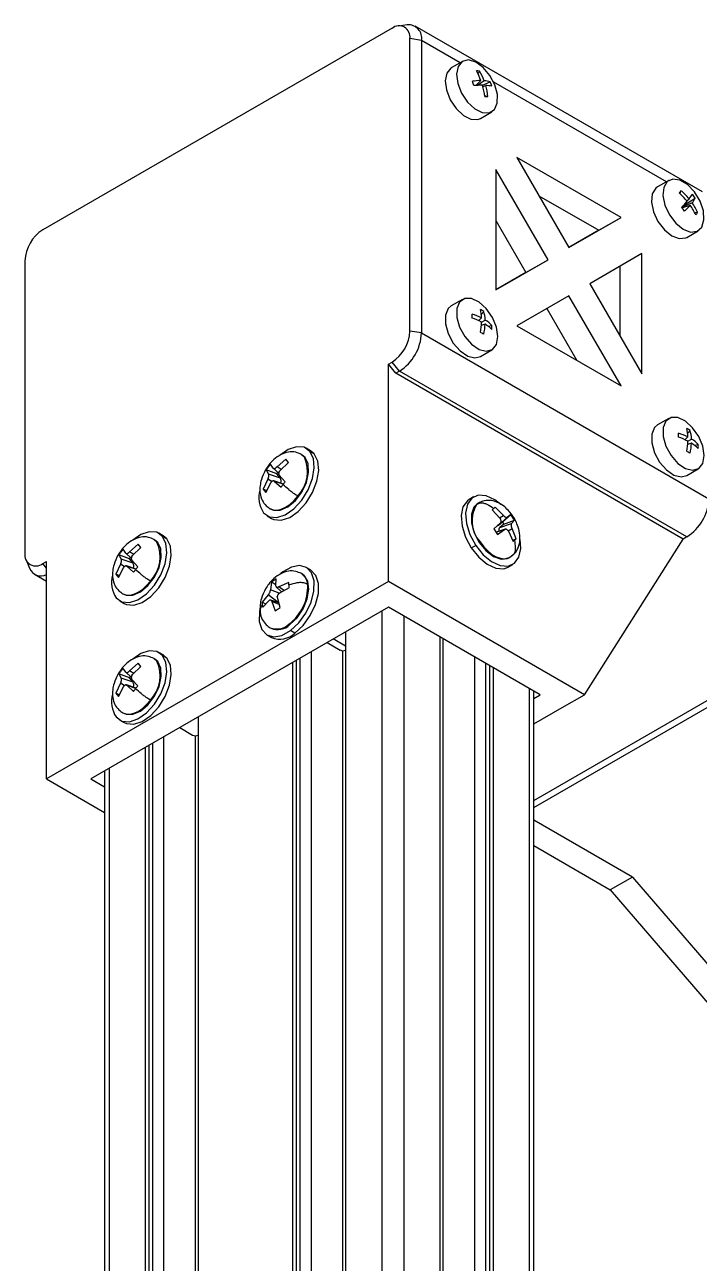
# Model space of a CAD drawing. Header units: millimetres. Extents: x 1258 to 2922, y -135 to 1239.
# Drawn here: x 1667.9 to 1700.3, y 143.8 to 203.2 of the extents above; entities that cross this region are included whole.
import ezdxf

# ---------------------------------------------------------------- set-up
doc = ezdxf.new("R2010")
doc.units = ezdxf.units.MM
doc.header["$LTSCALE"] = 6

msp = doc.modelspace()

# ---------------------------------------------------------------- linework, layer by layer
at = {"color": 7, "linetype": 'Continuous', "lineweight": 25}
for p, q in [((1685.571, 203.059), (1668.812, 193.384)), ((1686.303, 203.228), (1685.876, 203.17)), ((1700.463, 195.205), (1686.674, 203.165)), ((1686.427, 188.52), (1686.427, 202.564)), ((1686.985, 202.478), (1686.427, 202.564)), ((1686.985, 202.478), (1686.985, 188.433)), ((1688.952, 201.474), (1688.406, 201.159)), ((1689.694, 200.87), (1689.759, 201.008)), ((1689.584, 200.317), (1689.834, 200.55)), ((1689.993, 200.544), (1689.676, 200.321)), ((1689.908, 200.323), (1690.285, 200.484)), ((1689.923, 200.27), (1690.067, 200.318)), ((1690.011, 199.834), (1690.161, 199.783)), ((1689.806, 198.734), (1690.352, 199.049)), ((1691.556, 196.858), (1694.056, 192.528)), ((1696.556, 193.972), (1691.556, 196.858)), ((1690.556, 196.281), (1690.556, 190.507)), ((1693.056, 191.951), (1690.556, 196.281)), ((1698.851, 195.759), (1698.306, 195.444)), ((1699.395, 195.111), (1699.43, 195.262)), ((1692.617, 195.022), (1695.495, 193.36)), ((1699.971, 194.68), (1699.474, 194.465)), ((1699.48, 194.438), (1699.877, 194.564)), ((1699.572, 194.575), (1700.11, 194.91)), ((1699.712, 194.779), (1699.823, 194.875)), ((1694.056, 192.528), (1696.556, 193.972)), ((1695.495, 193.36), (1696.556, 193.972)), ((1700.082, 194.231), (1700.23, 194.21)), ((1690.556, 193.832), (1691.995, 191.339)), ((1695.495, 193.36), (1694.056, 192.529)), ((1699.706, 193.019), (1700.251, 193.334)), ((1697.556, 192.24), (1695.056, 190.796)), ((1697.556, 186.466), (1697.556, 192.24)), ((1667.956, 191.901), (1667.956, 177.856)), ((1690.556, 190.507), (1693.056, 191.951)), ((1691.995, 191.339), (1693.056, 191.951)), ((1696.495, 191.628), (1696.495, 188.303)), ((1691.995, 191.339), (1690.556, 190.507)), ((1695.056, 190.796), (1697.556, 186.466)), ((1688.952, 190.043), (1688.406, 189.728)), ((1694.056, 190.219), (1691.556, 188.775)), ((1696.556, 185.889), (1694.056, 190.219)), ((1689.863, 189.155), (1689.723, 189.022)), ((1689.851, 189.32), (1689.967, 189.469)), ((1692.995, 189.606), (1694.435, 187.113)), ((1686.985, 188.433), (1686.427, 188.52)), ((1690.038, 188.851), (1689.853, 188.796)), ((1689.863, 188.952), (1690.038, 189.053)), ((1690.175, 188.758), (1690.363, 188.784)), ((1691.556, 188.775), (1696.556, 185.889)), ((1686.985, 188.433), (1700.774, 180.473)), ((1689.806, 187.303), (1690.352, 187.618)), ((1685.394, 186.934), (1685.571, 187.036)), ((1685.394, 176.492), (1685.394, 186.934)), ((1685.748, 186.494), (1685.394, 186.934)), ((1685.924, 186.596), (1685.571, 187.036)), ((1685.924, 186.596), (1685.748, 186.494)), ((1699.536, 178.534), (1685.748, 186.494)), ((1699.713, 178.636), (1685.924, 186.596)), ((1698.851, 184.328), (1698.306, 184.013)), ((1699.75, 183.605), (1699.867, 183.754)), ((1699.762, 183.44), (1699.622, 183.307)), ((1699.762, 183.237), (1699.938, 183.338)), ((1681.265, 182.568), (1681.223, 182.592)), ((1681.404, 182.45), (1681.265, 182.568)), ((1681.665, 182.77), (1681.452, 182.893)), ((1681.838, 182.623), (1681.626, 182.745)), ((1681.838, 182.623), (1681.665, 182.77)), ((1699.938, 183.136), (1699.753, 183.081)), ((1700.075, 183.043), (1700.262, 183.069)), ((1679.64, 182.068), (1679.498, 181.856)), ((1679.865, 181.944), (1679.733, 182.125)), ((1680.05, 182.006), (1680.01, 181.968)), ((1680.467, 182.369), (1680.05, 182.006)), ((1680.194, 181.833), (1680.594, 182.217)), ((1680.594, 182.217), (1680.467, 182.369)), ((1681.404, 182.45), (1681.362, 182.474)), ((1679.605, 181.415), (1679.383, 180.929)), ((1679.538, 181.865), (1679.644, 181.65)), ((1680.044, 181.664), (1679.538, 181.865)), ((1679.631, 181.464), (1679.605, 181.415)), ((1679.644, 181.65), (1679.657, 181.619)), ((1680.213, 181.462), (1679.644, 181.65)), ((1679.865, 181.944), (1680.132, 181.702)), ((1679.889, 181.928), (1679.865, 181.944)), ((1680.044, 181.664), (1680.096, 181.734)), ((1680.213, 181.462), (1680.044, 181.664)), ((1680.155, 181.598), (1680.136, 181.632)), ((1680.439, 181.28), (1680.155, 181.598)), ((1680.161, 181.787), (1680.194, 181.833)), ((1699.706, 181.588), (1700.251, 181.903)), ((1679.383, 180.929), (1679.51, 180.777)), ((1679.553, 180.861), (1679.383, 180.929)), ((1679.51, 180.777), (1679.749, 181.243)), ((1679.749, 181.243), (1679.782, 181.284)), ((1680.358, 181.179), (1679.894, 181.327)), ((1679.904, 181.324), (1679.933, 181.304)), ((1679.933, 181.304), (1680.244, 181.021)), ((1689.484, 180.561), (1689.272, 180.439)), ((1689.713, 180.261), (1689.672, 180.237)), ((1679.578, 179.645), (1679.79, 179.522)), ((1679.723, 179.994), (1679.765, 179.97)), ((1690.373, 179.941), (1690.748, 179.535)), ((1690.378, 179.936), (1690.52, 180.064)), ((1690.915, 179.675), (1690.52, 180.064)), ((1690.675, 179.2), (1691.102, 179.589)), ((1690.87, 179.365), (1691.266, 179.722)), ((1690.952, 179.634), (1690.915, 179.675)), ((1691.102, 179.589), (1691.076, 179.578)), ((1691.266, 179.722), (1691.102, 179.589)), ((1691.447, 179.448), (1691.266, 179.722)), ((1690.767, 179.308), (1690.449, 179.035)), ((1690.449, 179.035), (1690.63, 178.761)), ((1690.456, 179.025), (1690.777, 179.316)), ((1691.003, 179.012), (1690.559, 178.87)), ((1690.63, 178.761), (1690.972, 178.997)), ((1690.675, 179.2), (1690.87, 179.365)), ((1690.744, 179.095), (1691.307, 179.278)), ((1690.94, 179.259), (1690.744, 179.095)), ((1690.748, 179.535), (1690.777, 179.487)), ((1690.79, 179.338), (1690.767, 179.308)), ((1690.87, 179.365), (1690.94, 179.259)), ((1690.94, 179.259), (1691.447, 179.448)), ((1690.972, 178.997), (1691.005, 179.012)), ((1691.29, 179.252), (1691.307, 179.278)), ((1691.326, 179.051), (1691.303, 179.102)), ((1691.307, 179.278), (1691.447, 179.448)), ((1691.523, 178.542), (1691.326, 179.051)), ((1674.194, 178.486), (1674.152, 178.51)), ((1674.333, 178.368), (1674.194, 178.486)), ((1674.593, 178.688), (1674.381, 178.811)), ((1674.767, 178.541), (1674.555, 178.663)), ((1674.767, 178.541), (1674.593, 178.688)), ((1689.752, 178.375), (1689.793, 178.399)), ((1691.128, 178.955), (1691.159, 178.911)), ((1691.159, 178.911), (1691.376, 178.419)), ((1691.35, 178.478), (1691.523, 178.542)), ((1694.799, 171.062), (1699.536, 178.534)), ((1699.713, 178.636), (1699.536, 178.534)), ((1672.569, 177.985), (1672.427, 177.774)), ((1672.794, 177.862), (1672.662, 178.043)), ((1672.793, 177.862), (1673.06, 177.619)), ((1672.818, 177.846), (1672.794, 177.862)), ((1672.979, 177.924), (1672.939, 177.886)), ((1673.396, 178.287), (1672.979, 177.924)), ((1673.123, 177.751), (1673.523, 178.135)), ((1673.523, 178.135), (1673.396, 178.287)), ((1674.333, 178.368), (1674.291, 178.392)), ((1689.372, 178.112), (1689.584, 178.234)), ((1668.012, 177.536), (1668.175, 177.138)), ((1668.812, 177.362), (1668.989, 177.464)), ((1668.989, 167.021), (1668.989, 177.464)), ((1672.534, 177.333), (1672.312, 176.847)), ((1672.467, 177.783), (1672.573, 177.568)), ((1672.973, 177.582), (1672.467, 177.783)), ((1672.56, 177.382), (1672.534, 177.333)), ((1672.573, 177.568), (1672.586, 177.537)), ((1673.142, 177.38), (1672.573, 177.568)), ((1673.287, 177.097), (1672.823, 177.245)), ((1672.832, 177.242), (1672.862, 177.222)), ((1672.862, 177.222), (1673.172, 176.939)), ((1672.973, 177.582), (1673.025, 177.652)), ((1673.142, 177.38), (1672.973, 177.582)), ((1673.084, 177.516), (1673.065, 177.55)), ((1673.368, 177.198), (1673.084, 177.516)), ((1673.09, 177.705), (1673.123, 177.751)), ((1691.147, 177.191), (1691.359, 177.314)), ((1691.171, 177.638), (1691.213, 177.662)), ((1691.213, 177.662), (1691.347, 177.768)), ((1668.416, 176.848), (1668.989, 176.517)), ((1672.312, 176.847), (1672.439, 176.695)), ((1672.482, 176.779), (1672.312, 176.847)), ((1672.439, 176.695), (1672.678, 177.161)), ((1672.678, 177.161), (1672.711, 177.202)), ((1680.013, 176.629), (1679.783, 176.459)), ((1679.993, 176.287), (1680.013, 176.629)), ((1680.329, 176.962), (1680.238, 176.89)), ((1681.265, 176.852), (1681.223, 176.876)), ((1681.665, 177.054), (1681.452, 177.177)), ((1685.394, 176.492), (1668.989, 167.021)), ((1679.732, 176.093), (1679.728, 176.049)), ((1679.783, 176.459), (1679.732, 176.093)), ((1679.996, 176.346), (1679.783, 176.459)), ((1680.002, 176.252), (1679.993, 176.287)), ((1680.012, 176.236), (1680.265, 176.007)), ((1680.144, 176.243), (1680.101, 176.223)), ((1680.612, 176.455), (1680.144, 176.243)), ((1680.18, 175.962), (1680.645, 176.207)), ((1694.799, 171.062), (1685.394, 176.492)), ((1672.506, 175.563), (1672.719, 175.44)), ((1672.652, 175.912), (1672.694, 175.888)), ((1679.618, 175.854), (1679.332, 175.506)), ((1679.507, 175.413), (1679.332, 175.506)), ((1679.364, 175.259), (1679.655, 175.574)), ((1679.653, 175.891), (1679.618, 175.854)), ((1679.655, 175.574), (1679.692, 175.597)), ((1680.133, 175.48), (1679.746, 175.604)), ((1679.791, 175.568), (1679.806, 175.53)), ((1679.806, 175.53), (1679.964, 175.085)), ((1680.067, 175.723), (1680.065, 175.771)), ((1680.194, 175.255), (1680.067, 175.723)), ((1680.14, 175.929), (1680.18, 175.962)), ((1685.394, 175.267), (1671.11, 167.021)), ((1679.964, 175.085), (1680.194, 175.255)), ((1692.677, 171.062), (1685.394, 175.267)), ((1692.367, 165.648), (1708.557, 174.995)), ((1679.723, 174.278), (1679.765, 174.254)), ((1680.663, 174.426), (1680.622, 174.45)), ((1679.578, 173.929), (1679.79, 173.807)), ((1680.913, 174.022), (1680.701, 174.144)), ((1683.343, 174.083), (1683.343, 113.781)), ((1687.869, 173.838), (1687.869, 113.863)), ((1688.014, 173.755), (1688.014, 113.779)), ((1674.593, 172.972), (1674.381, 173.095)), ((1681.682, 173.124), (1681.682, 112.822)), ((1682.452, 173.569), (1683.075, 173.209)), ((1683.198, 173.175), (1683.198, 113.698)), ((1673.396, 172.571), (1672.979, 172.208)), ((1673.523, 172.419), (1673.396, 172.571)), ((1674.194, 172.77), (1674.152, 172.794)), ((1674.333, 172.652), (1674.194, 172.77)), ((1674.333, 172.652), (1674.291, 172.676)), ((1674.767, 172.825), (1674.555, 172.947)), ((1674.767, 172.825), (1674.593, 172.972)), ((1680.798, 172.614), (1680.798, 112.453)), ((1680.975, 172.716), (1680.975, 112.552)), ((1681.151, 172.818), (1681.151, 112.624)), ((1689.531, 172.879), (1689.531, 112.904)), ((1690.061, 172.573), (1690.061, 112.619)), ((1690.238, 172.471), (1690.238, 112.571)), ((1672.569, 172.27), (1672.427, 172.058)), ((1672.467, 172.068), (1672.573, 171.852)), ((1672.973, 171.866), (1672.467, 172.068)), ((1672.794, 172.146), (1672.662, 172.327)), ((1672.793, 172.146), (1673.06, 171.904)), ((1672.818, 172.13), (1672.794, 172.146)), ((1672.979, 172.208), (1672.939, 172.17)), ((1672.973, 171.866), (1673.025, 171.936)), ((1673.142, 171.664), (1672.973, 171.866)), ((1673.09, 171.99), (1673.123, 172.035)), ((1673.123, 172.035), (1673.523, 172.419)), ((1690.414, 172.369), (1690.414, 112.493)), ((1672.534, 171.617), (1672.312, 171.131)), ((1672.439, 170.979), (1672.678, 171.445)), ((1672.56, 171.667), (1672.534, 171.617)), ((1672.573, 171.852), (1672.586, 171.822)), ((1673.142, 171.664), (1672.573, 171.852)), ((1672.678, 171.445), (1672.711, 171.486)), ((1673.287, 171.381), (1672.823, 171.529)), ((1672.832, 171.526), (1672.862, 171.506)), ((1672.862, 171.506), (1673.172, 171.223)), ((1673.084, 171.8), (1673.065, 171.835)), ((1673.368, 171.482), (1673.084, 171.8)), ((1672.312, 171.131), (1672.439, 170.979)), ((1672.482, 171.063), (1672.312, 171.131)), ((1692.367, 111.267), (1692.367, 171.242)), ((1692.367, 170.883), (1692.677, 171.062)), ((1693.738, 170.45), (1694.799, 171.062)), ((1672.652, 170.196), (1672.694, 170.172)), ((1692.367, 169.659), (1693.738, 170.45)), ((1672.506, 169.847), (1672.719, 169.725)), ((1675.381, 169.487), (1676.003, 169.127)), ((1676.272, 170.001), (1676.272, 109.699)), ((1674.611, 169.042), (1674.611, 108.74)), ((1676.127, 169.093), (1676.127, 109.616)), ((1673.727, 168.532), (1673.727, 108.371)), ((1673.904, 168.634), (1673.904, 108.47)), ((1674.08, 168.736), (1674.08, 108.542)), ((1671.775, 167.405), (1671.775, 107.103)), ((1668.989, 167.021), (1671.775, 165.413)), ((1671.11, 167.021), (1671.775, 166.638)), ((1697.101, 162.306), (1692.367, 165.039)), ((1692.367, 163.815), (1696.04, 161.694)), ((1697.101, 162.306), (1696.04, 161.694)), ((1697.101, 162.306), (1707.191, 150.571)), ((1696.04, 161.694), (1707.191, 148.725))]:
    msp.add_line(p, q, dxfattribs=at)
at = {"color": 8, "linetype": 'Continuous', "lineweight": 25}
for p, q in [((1688.838, 201.408), (1686.985, 202.478)), ((1698.737, 195.693), (1690.449, 200.478)), ((1679.642, 182.067), (1679.631, 181.998)), ((1680.245, 181.882), (1680.05, 182.006)), ((1679.796, 181.295), (1679.605, 181.415)), ((1680.348, 181.166), (1679.933, 181.304)), ((1689.713, 180.261), (1689.641, 180.21)), ((1690.725, 179.56), (1690.915, 179.675)), ((1690.456, 179.025), (1690.767, 179.308)), ((1690.563, 178.864), (1690.972, 178.997)), ((1691.14, 178.938), (1691.326, 179.051)), ((1672.571, 177.985), (1672.56, 177.916)), ((1673.174, 177.8), (1672.979, 177.924)), ((1668.989, 177.142), (1668.812, 177.362)), ((1672.725, 177.213), (1672.534, 177.333)), ((1673.277, 177.084), (1672.862, 177.222)), ((1680.147, 175.935), (1679.732, 176.093)), ((1680.379, 176.067), (1680.144, 176.243)), ((1680.11, 175.488), (1679.618, 175.854)), ((1680.156, 175.396), (1679.806, 175.53)), ((1685.076, 175.083), (1685.076, 114.782)), ((1686.136, 174.838), (1686.136, 114.863)), ((1692.367, 165.987), (1708.057, 175.044)), ((1683.343, 173.399), (1682.751, 173.741)), ((1672.571, 172.269), (1672.56, 172.2)), ((1673.174, 172.084), (1672.979, 172.208)), ((1672.725, 171.497), (1672.534, 171.617)), ((1673.277, 171.368), (1672.862, 171.506)), ((1692.147, 171.369), (1692.147, 111.393)), ((1671.994, 167.531), (1671.994, 107.23))]:
    msp.add_line(p, q, dxfattribs=at)
at = {"color": 7, "linetype": 'Continuous', "lineweight": 25, "flags": 128}
for points in [[(1688.406, 201.159), (1688.392, 201.15), (1688.192, 200.914), (1688.117, 200.546), (1688.175, 200.098), (1688.358, 199.63), (1688.643, 199.204), (1688.991, 198.878), (1689.354, 198.697), (1689.683, 198.685), (1689.806, 198.734)], [(1689.233, 201.539), (1688.937, 201.465), (1688.738, 201.229), (1688.662, 200.861), (1688.72, 200.413), (1688.904, 199.944), (1689.189, 199.519), (1689.536, 199.193), (1689.899, 199.012), (1690.228, 199), (1690.48, 199.158), (1690.62, 199.465), (1690.629, 199.88), (1690.506, 200.346), (1690.268, 200.801), (1689.946, 201.183), (1689.585, 201.441), (1689.233, 201.539)], [(1700.084, 195.203), (1699.746, 195.555), (1699.382, 195.771), (1699.041, 195.821), (1698.769, 195.699), (1698.603, 195.422), (1698.564, 195.026), (1698.659, 194.566), (1698.875, 194.103), (1699.181, 193.7), (1699.538, 193.411), (1699.896, 193.276), (1700.208, 193.312), (1700.431, 193.515), (1700.536, 193.858), (1700.507, 194.293), (1700.349, 194.763), (1700.084, 195.203)], [(1698.306, 195.444), (1698.224, 195.384), (1698.057, 195.107), (1698.019, 194.711), (1698.114, 194.251), (1698.329, 193.788), (1698.636, 193.385), (1698.993, 193.097), (1699.351, 192.961), (1699.663, 192.998), (1699.706, 193.019)], [(1688.406, 189.728), (1688.265, 189.603), (1688.133, 189.287), (1688.133, 188.867), (1688.265, 188.399), (1688.51, 187.947), (1688.835, 187.572), (1689.198, 187.324), (1689.548, 187.237), (1689.806, 187.303)], [(1690.642, 188.259), (1690.575, 188.71), (1690.383, 189.178), (1690.093, 189.599), (1689.743, 189.916), (1689.381, 190.086), (1689.055, 190.087), (1688.81, 189.918), (1688.679, 189.602), (1688.679, 189.182), (1688.81, 188.714), (1689.055, 188.262), (1689.381, 187.887), (1689.743, 187.639), (1690.093, 187.552), (1690.383, 187.638), (1690.575, 187.884), (1690.642, 188.259)], [(1700.541, 182.544), (1700.474, 182.995), (1700.283, 183.463), (1699.992, 183.884), (1699.643, 184.201), (1699.28, 184.371), (1698.955, 184.372), (1698.709, 184.203), (1698.578, 183.887), (1698.578, 183.467), (1698.709, 182.999), (1698.955, 182.547), (1699.28, 182.172), (1699.643, 181.924), (1699.992, 181.837), (1700.283, 181.923), (1700.474, 182.169), (1700.541, 182.544)], [(1698.306, 184.013), (1698.164, 183.888), (1698.033, 183.572), (1698.033, 183.152), (1698.164, 182.684), (1698.409, 182.233), (1698.735, 181.857), (1699.097, 181.609), (1699.447, 181.522), (1699.706, 181.588)], [(1679.404, 179.792), (1679.682, 179.597), (1680.041, 179.565), (1680.447, 179.7), (1680.859, 179.989), (1681.238, 180.403), (1681.546, 180.902), (1681.753, 181.436), (1681.839, 181.954), (1681.795, 182.405), (1681.626, 182.745)], [(1679.79, 179.522), (1679.894, 179.474), (1680.253, 179.443), (1680.659, 179.578), (1681.071, 179.867), (1681.45, 180.28), (1681.758, 180.779), (1681.965, 181.314), (1682.051, 181.832), (1682.007, 182.283), (1681.838, 182.623)], [(1681.626, 182.745), (1681.348, 182.941), (1680.989, 182.972), (1680.583, 182.837), (1680.197, 182.572)], [(1679.765, 179.97), (1679.877, 179.922), (1680.206, 179.919), (1680.571, 180.078), (1680.93, 180.381), (1681.239, 180.792), (1681.46, 181.259), (1681.568, 181.728), (1681.548, 182.142), (1681.404, 182.45)], [(1689.272, 180.439), (1689.182, 180.376), (1688.973, 180.082), (1688.886, 179.664), (1688.928, 179.163), (1689.095, 178.628), (1689.372, 178.112)], [(1690.792, 180.193), (1690.495, 180.424), (1690.082, 180.613), (1689.703, 180.639), (1689.394, 180.498), (1689.185, 180.204), (1689.098, 179.786), (1689.14, 179.286), (1689.307, 178.751), (1689.584, 178.234)], [(1689.672, 180.237), (1689.495, 180.069), (1689.374, 179.737), (1689.38, 179.309), (1689.511, 178.836), (1689.752, 178.375)], [(1690.624, 179.177), (1690.644, 179.182), (1690.675, 179.2)], [(1672.333, 175.71), (1672.61, 175.515), (1672.97, 175.483), (1673.376, 175.618), (1673.788, 175.907), (1674.167, 176.321), (1674.475, 176.82), (1674.682, 177.354), (1674.768, 177.872), (1674.724, 178.323), (1674.555, 178.663)], [(1672.719, 175.44), (1672.823, 175.392), (1673.182, 175.361), (1673.588, 175.496), (1674, 175.785), (1674.379, 176.198), (1674.687, 176.697), (1674.894, 177.232), (1674.98, 177.75), (1674.936, 178.201), (1674.767, 178.541)], [(1674.555, 178.663), (1674.277, 178.859), (1673.918, 178.89), (1673.512, 178.755), (1673.126, 178.49)], [(1689.584, 178.234), (1689.943, 177.786), (1690.348, 177.451), (1690.761, 177.262), (1691.14, 177.236), (1691.449, 177.377), (1691.658, 177.671), (1691.745, 178.089), (1691.717, 178.513)], [(1672.694, 175.888), (1672.806, 175.84), (1673.135, 175.837), (1673.5, 175.996), (1673.859, 176.299), (1674.168, 176.71), (1674.389, 177.177), (1674.497, 177.646), (1674.477, 178.06), (1674.333, 178.368)], [(1689.372, 178.112), (1689.731, 177.664), (1690.136, 177.329), (1690.549, 177.139), (1690.928, 177.114), (1691.147, 177.191)], [(1689.752, 178.375), (1690.073, 177.982), (1690.437, 177.704), (1690.799, 177.575), (1691.115, 177.61), (1691.171, 177.638)], [(1680.701, 174.144), (1681.097, 174.514), (1681.437, 174.985), (1681.686, 175.511), (1681.821, 176.042), (1681.828, 176.525), (1681.706, 176.913), (1681.468, 177.168), (1681.136, 177.264), (1680.744, 177.193), (1680.329, 176.962)], [(1680.663, 174.426), (1681.014, 174.76), (1681.304, 175.19), (1681.499, 175.663), (1681.575, 176.123), (1681.523, 176.515), (1681.35, 176.79), (1681.265, 176.852)], [(1680.913, 174.022), (1681.309, 174.391), (1681.649, 174.862), (1681.898, 175.389), (1682.033, 175.92), (1682.04, 176.403), (1681.918, 176.79), (1681.68, 177.045), (1681.665, 177.054)], [(1679.249, 175.277), (1679.209, 175.064), (1679.202, 174.581), (1679.324, 174.193), (1679.562, 173.938), (1679.893, 173.842), (1680.286, 173.913), (1680.701, 174.144)], [(1674.555, 172.947), (1674.277, 173.143), (1673.918, 173.174), (1673.512, 173.039), (1673.126, 172.774)], [(1672.333, 169.994), (1672.61, 169.799), (1672.97, 169.767), (1673.376, 169.903), (1673.788, 170.191), (1674.167, 170.605), (1674.475, 171.104), (1674.682, 171.638), (1674.768, 172.157), (1674.724, 172.608), (1674.555, 172.947)], [(1672.694, 170.172), (1672.806, 170.124), (1673.135, 170.121), (1673.5, 170.28), (1673.859, 170.584), (1674.168, 170.994), (1674.389, 171.462), (1674.497, 171.931), (1674.477, 172.344), (1674.333, 172.652)], [(1672.719, 169.725), (1672.823, 169.677), (1673.182, 169.645), (1673.588, 169.78), (1674, 170.069), (1674.379, 170.483), (1674.687, 170.981), (1674.894, 171.516), (1674.98, 172.034), (1674.936, 172.485), (1674.767, 172.825)]]:
    msp.add_lwpolyline(points, dxfattribs=at)
at = {"color": 8, "linetype": 'Continuous', "lineweight": 25, "flags": 128}
for points in [[(1681.362, 182.474), (1681.233, 182.586), (1681.218, 182.595)], [(1679.72, 179.996), (1679.873, 179.936), (1680.056, 179.926), (1680.254, 179.968), (1680.46, 180.061), (1680.668, 180.201), (1680.867, 180.383), (1681.052, 180.6)], [(1674.291, 178.392), (1674.161, 178.504), (1674.147, 178.513)], [(1689.793, 178.399), (1689.966, 178.166), (1690.159, 177.964), (1690.363, 177.8), (1690.571, 177.681), (1690.775, 177.611), (1690.966, 177.593), (1691.139, 177.627), (1691.218, 177.665)], [(1672.649, 175.914), (1672.802, 175.854), (1672.985, 175.844), (1673.183, 175.886), (1673.389, 175.979), (1673.597, 176.119), (1673.796, 176.301), (1673.981, 176.518)], [(1674.291, 172.676), (1674.161, 172.789), (1674.147, 172.797)], [(1672.649, 170.198), (1672.802, 170.139), (1672.985, 170.128), (1673.183, 170.17), (1673.389, 170.263), (1673.597, 170.403), (1673.796, 170.585), (1673.981, 170.802)]]:
    msp.add_lwpolyline(points, dxfattribs=at)
at = {"color": 7, "linetype": 'Continuous', "lineweight": 25}
for centre, radius, start, end in [((1685.905, 202.649), 0.529, 350.78596, 129.20329), ((1686.352, 202.587), 0.643, 350.20507, 94.35702), ((1689.648, 199.984), 1.03, 83.85278, 91.83857), ((1687.134, 199.56), 2.876, 20.14283, 30.35495), ((1687.712, 199.684), 2.438, 20.67275, 32.90365), ((1689.864, 197.712), 2.838, 90.60351, 98.90098), ((1680.738, 197.554), 9.178, 17.49187, 18.83356), ((1689.921, 199.46), 1.086, 70.42423, 86.1881), ((1688.319, 199.726), 2.106, 15.23839, 21.08703), ((1689.85, 194.966), 5.358, 89.37331, 93.83102), ((1686.543, 199.358), 3.501, 7.05152, 16.00686), ((1687.381, 199.573), 2.787, 4.32689, 15.51), ((1689.979, 198.575), 1.745, 77.66898, 87.10332), ((1690.234, 203.637), 3.855, 266.77955, 268.91181), ((1701.049, 193.862), 2.14, 139.15074, 142.76761), ((1697.04, 192.551), 3.478, 39.3868, 48.5091), ((1697.658, 193.067), 2.82, 39.86202, 51.08555), ((1697.73, 196.554), 2.684, 321.26829, 326.8336), ((1698.283, 193.658), 2.215, 34.42508, 40.12569), ((1692.195, 201.054), 9.818, 317.77991, 320.11858), ((1692.409, 188.947), 8.952, 36.57048, 37.98029), ((1697.195, 196.919), 3.569, 312.34852, 318.71736), ((1697.356, 192.781), 3.087, 25.39118, 35.26955), ((1699.098, 195.362), 1.108, 322.02488, 335.94759), ((1697.833, 193.196), 2.603, 22.93209, 34.7729), ((1699.418, 194.782), 0.994, 317.062, 324.85636), ((1669.815, 191.816), 1.862, 122.60548, 177.39452), ((1688.715, 186.904), 2.526, 62.97635, 73.94879), ((1672.635, 189.241), 16.779, 359.68803, 0.31197), ((1688.235, 185.855), 3.499, 62.26684, 70.30968), ((1689.126, 188.195), 1.527, 56.5731, 63.43227), ((1687.832, 189.092), 2.031, 1.76146, 13.32571), ((1688.355, 188.98), 1.685, 2.50884, 16.89076), ((1684.568, 188.604), 1.862, 302.60548, 357.39452), ((1686.367, 189.09), 3.499, 349.69238, 357.73583), ((1687.515, 188.982), 2.526, 346.05374, 357.02645), ((1689.133, 187.633), 1.685, 43.11099, 57.49392), ((1688.969, 187.124), 2.031, 46.67673, 58.2414), ((1688.838, 188.693), 1.527, 356.57067, 3.42933), ((1684.682, 188.538), 2.305, 302.60548, 357.39452), ((1681.493, 173.877), 16.791, 59.69097, 60.31441), ((1699.025, 182.48), 1.527, 56.5731, 63.43227), ((1697.732, 183.377), 2.031, 1.76146, 13.32571), ((1698.255, 183.265), 1.685, 2.50884, 16.89076), ((1698.614, 181.189), 2.526, 62.97635, 73.94879), ((1682.534, 183.526), 16.779, 359.68803, 0.31197), ((1698.134, 180.14), 3.499, 62.26684, 70.30968), ((1696.266, 183.375), 3.499, 349.69238, 357.73583), ((1699.033, 181.918), 1.685, 43.11099, 57.49392), ((1691.393, 168.162), 16.791, 59.69097, 60.31441), ((1697.415, 183.267), 2.526, 346.05374, 357.02645), ((1698.869, 181.409), 2.031, 46.67673, 58.2414), ((1698.738, 182.978), 1.527, 356.57067, 3.42933), ((1679.831, 181.765), 1.688, 316.34057, 24.8391), ((1679.979, 181.327), 0.269, 336.75054, 29.94254), ((1680.565, 180.542), 1.382, 165.54274, 212.83533), ((1690.905, 179.404), 1.499, 147.48037, 222.13522), ((1698.471, 180.578), 2.305, 302.60548, 357.39452), ((1690.898, 178.96), 0.206, 138.78413, 192.74788), ((1668.478, 177.772), 0.529, 170.78596, 309.20329), ((1672.76, 177.683), 1.688, 316.34057, 24.8391), ((1672.908, 177.245), 0.269, 336.75054, 29.94254), ((1668.721, 177.362), 0.59, 202.38421, 297.07452), ((1673.494, 176.46), 1.382, 165.54274, 212.83533), ((1679.264, 176.259), 2.262, 306.89911, 2.43322), ((1680.086, 175.008), 0.82, 246.93653, 314.74302), ((1680.186, 174.778), 1.049, 247.80055, 313.879), ((1683.222, 173.506), 0.331, 243.54705, 291.45896), ((1672.76, 171.967), 1.688, 316.34057, 24.8391), ((1672.908, 171.529), 0.269, 336.75054, 29.94254), ((1673.494, 170.744), 1.382, 165.54274, 212.83533), ((1676.151, 169.431), 0.338, 244.02957, 290.97643)]:
    msp.add_arc(centre, radius, start, end, dxfattribs=at)
at = {"color": 8, "linetype": 'Continuous', "lineweight": 25}
for centre, radius, start, end in [((1680.866, 176.323), 0.658, 2.74415, 57.13623), ((1680.039, 175.066), 0.848, 248.02732, 313.43757)]:
    msp.add_arc(centre, radius, start, end, dxfattribs=at)
at = {"color": 7, "linetype": 'Continuous', "lineweight": 25}
for points, knots in [([(1681.223, 182.592), (1681.132, 182.634), (1680.926, 182.731), (1680.589, 182.73), (1680.23, 182.609), (1679.912, 182.378), (1679.717, 182.183), (1679.645, 182.075), (1679.64, 182.068)], [0, 0, 0, 0, 0.159727, 0.36314, 0.583738, 0.803853, 0.986079, 1, 1, 1, 1]), ([(1679.631, 181.998), (1679.613, 181.973), (1679.581, 181.93), (1679.551, 181.885), (1679.538, 181.865)], [0, 0, 0, 0, 0.559869, 1, 1, 1, 1]), ([(1679.733, 182.125), (1679.714, 182.101), (1679.679, 182.06), (1679.646, 182.017), (1679.631, 181.998)], [0, 0, 0, 0, 0.560075, 1, 1, 1, 1]), ([(1679.889, 181.928), (1679.897, 181.926), (1679.914, 181.922), (1679.944, 181.929), (1679.977, 181.943), (1679.999, 181.96), (1680.01, 181.968)], [0, 0, 0, 0, 0.2502728, 0.5, 0.7497272, 1, 1, 1, 1]), ([(1679.498, 181.856), (1679.424, 181.704), (1679.304, 181.46), (1679.227, 181.069), (1679.226, 180.724), (1679.322, 180.395), (1679.493, 180.148), (1679.658, 180.038), (1679.723, 179.994)], [0, 0, 0, 0, 0.225449, 0.362472, 0.544562, 0.721176, 0.888899, 1, 1, 1, 1]), ([(1679.631, 181.464), (1679.637, 181.479), (1679.648, 181.507), (1679.658, 181.548), (1679.662, 181.588), (1679.658, 181.609), (1679.657, 181.619)], [0, 0, 0, 0, 0.250273, 0.5, 0.749727, 1, 1, 1, 1]), ([(1680.161, 181.787), (1680.155, 181.774), (1680.141, 181.747), (1680.131, 181.706), (1680.128, 181.666), (1680.133, 181.644), (1680.136, 181.632)], [0, 0, 0, 0, 0.250273, 0.5, 0.749727, 1, 1, 1, 1]), ([(1679.904, 181.324), (1679.894, 181.326), (1679.876, 181.331), (1679.844, 181.325), (1679.812, 181.31), (1679.792, 181.293), (1679.782, 181.284)], [0, 0, 0, 0, 0.250273, 0.5, 0.749727, 1, 1, 1, 1]), ([(1680.244, 181.021), (1680.261, 181.046), (1680.291, 181.09), (1680.323, 181.133), (1680.337, 181.152)], [0, 0, 0, 0, 0.5600747, 1, 1, 1, 1]), ([(1680.337, 181.152), (1680.356, 181.176), (1680.389, 181.219), (1680.423, 181.261), (1680.439, 181.28)], [0, 0, 0, 0, 0.559869, 1, 1, 1, 1]), ([(1681.052, 180.6), (1680.996, 180.633), (1680.897, 180.693), (1680.739, 180.808), (1680.551, 180.961), (1680.426, 181.073), (1680.337, 181.152)], [0, 0, 0, 0, 0.233001, 0.418435, 0.591328, 1, 1, 1, 1]), ([(1689.641, 180.21), (1689.697, 180.237), (1689.798, 180.285), (1689.972, 180.271), (1690.19, 180.182), (1690.343, 180.078), (1690.45, 180.006)], [0, 0, 0, 0, 0.233001, 0.418435, 0.591328, 1, 1, 1, 1]), ([(1691.438, 179.524), (1691.344, 179.665), (1691.193, 179.89), (1690.893, 180.153), (1690.595, 180.327), (1690.261, 180.407), (1689.962, 180.383), (1689.784, 180.295), (1689.713, 180.261)], [0, 0, 0, 0, 0.225449, 0.362472, 0.544562, 0.721176, 0.888899, 1, 1, 1, 1]), ([(1690.45, 180.006), (1690.436, 179.994), (1690.412, 179.973), (1690.385, 179.951), (1690.373, 179.941)], [0, 0, 0, 0, 0.5598693, 1, 1, 1, 1]), ([(1690.52, 180.064), (1690.508, 180.054), (1690.485, 180.035), (1690.461, 180.015), (1690.45, 180.006)], [0, 0, 0, 0, 0.560075, 1, 1, 1, 1]), ([(1690.952, 179.634), (1690.963, 179.625), (1690.985, 179.606), (1691.018, 179.588), (1691.049, 179.577), (1691.067, 179.577), (1691.076, 179.578)], [0, 0, 0, 0, 0.250273, 0.5, 0.749727, 1, 1, 1, 1]), ([(1690.79, 179.338), (1690.794, 179.348), (1690.801, 179.369), (1690.802, 179.406), (1690.795, 179.447), (1690.783, 179.474), (1690.777, 179.487)], [0, 0, 0, 0, 0.250273, 0.5, 0.749727, 1, 1, 1, 1]), ([(1691.128, 178.955), (1691.118, 178.965), (1691.099, 178.985), (1691.067, 179.004), (1691.035, 179.015), (1691.015, 179.013), (1691.005, 179.012)], [0, 0, 0, 0, 0.2502728, 0.5, 0.7497272, 1, 1, 1, 1]), ([(1691.29, 179.252), (1691.288, 179.242), (1691.282, 179.223), (1691.283, 179.185), (1691.289, 179.145), (1691.298, 179.116), (1691.303, 179.102)], [0, 0, 0, 0, 0.250273, 0.5, 0.749727, 1, 1, 1, 1]), ([(1691.347, 177.768), (1691.381, 177.793), (1691.516, 177.893), (1691.648, 178.145), (1691.725, 178.513), (1691.686, 178.907), (1691.582, 179.251), (1691.482, 179.441), (1691.438, 179.524)], [0, 0, 0, 0, 0.064582, 0.260804, 0.473602, 0.685936, 0.861719, 1, 1, 1, 1]), ([(1674.152, 178.51), (1674.061, 178.552), (1673.855, 178.649), (1673.518, 178.648), (1673.159, 178.527), (1672.841, 178.296), (1672.646, 178.1), (1672.574, 177.993), (1672.569, 177.985)], [0, 0, 0, 0, 0.159727, 0.36314, 0.583738, 0.803853, 0.986079, 1, 1, 1, 1]), ([(1691.285, 177.713), (1691.336, 177.748), (1691.427, 177.811), (1691.493, 177.963), (1691.505, 178.186), (1691.475, 178.36), (1691.454, 178.482)], [0, 0, 0, 0, 0.233001, 0.418435, 0.591328, 1, 1, 1, 1]), ([(1691.376, 178.419), (1691.391, 178.431), (1691.418, 178.452), (1691.443, 178.473), (1691.454, 178.482)], [0, 0, 0, 0, 0.560075, 1, 1, 1, 1]), ([(1691.454, 178.482), (1691.468, 178.493), (1691.492, 178.514), (1691.513, 178.534), (1691.523, 178.542)], [0, 0, 0, 0, 0.559869, 1, 1, 1, 1]), ([(1672.56, 177.916), (1672.542, 177.891), (1672.51, 177.848), (1672.48, 177.803), (1672.467, 177.783)], [0, 0, 0, 0, 0.559869, 1, 1, 1, 1]), ([(1672.662, 178.043), (1672.643, 178.019), (1672.608, 177.978), (1672.575, 177.935), (1672.56, 177.916)], [0, 0, 0, 0, 0.560075, 1, 1, 1, 1]), ([(1672.818, 177.846), (1672.826, 177.844), (1672.843, 177.84), (1672.873, 177.847), (1672.906, 177.861), (1672.928, 177.878), (1672.939, 177.886)], [0, 0, 0, 0, 0.2502728, 0.5, 0.7497272, 1, 1, 1, 1]), ([(1672.427, 177.774), (1672.353, 177.622), (1672.233, 177.378), (1672.156, 176.987), (1672.155, 176.642), (1672.251, 176.312), (1672.422, 176.066), (1672.587, 175.956), (1672.652, 175.912)], [0, 0, 0, 0, 0.225449, 0.362472, 0.544562, 0.721176, 0.888899, 1, 1, 1, 1]), ([(1672.56, 177.382), (1672.566, 177.397), (1672.577, 177.425), (1672.587, 177.466), (1672.591, 177.505), (1672.587, 177.527), (1672.586, 177.537)], [0, 0, 0, 0, 0.2502728, 0.5, 0.7497272, 1, 1, 1, 1]), ([(1672.832, 177.242), (1672.823, 177.244), (1672.804, 177.249), (1672.773, 177.243), (1672.741, 177.228), (1672.721, 177.21), (1672.711, 177.202)], [0, 0, 0, 0, 0.250273, 0.5, 0.749727, 1, 1, 1, 1]), ([(1673.09, 177.705), (1673.083, 177.692), (1673.07, 177.665), (1673.06, 177.624), (1673.057, 177.584), (1673.062, 177.562), (1673.065, 177.55)], [0, 0, 0, 0, 0.2502728, 0.5, 0.7497272, 1, 1, 1, 1]), ([(1673.172, 176.939), (1673.19, 176.964), (1673.22, 177.008), (1673.252, 177.051), (1673.266, 177.07)], [0, 0, 0, 0, 0.5600747, 1, 1, 1, 1]), ([(1673.266, 177.07), (1673.285, 177.094), (1673.318, 177.137), (1673.352, 177.179), (1673.368, 177.198)], [0, 0, 0, 0, 0.559869, 1, 1, 1, 1]), ([(1673.981, 176.518), (1673.925, 176.551), (1673.826, 176.611), (1673.668, 176.726), (1673.48, 176.879), (1673.355, 176.991), (1673.266, 177.07)], [0, 0, 0, 0, 0.233001, 0.418435, 0.591328, 1, 1, 1, 1]), ([(1681.223, 176.876), (1681.132, 176.919), (1680.926, 177.015), (1680.589, 177.015), (1680.231, 176.893), (1679.909, 176.664), (1679.663, 176.401), (1679.549, 176.22), (1679.498, 176.14)], [0, 0, 0, 0, 0.141423, 0.321525, 0.516844, 0.711735, 0.873078, 1, 1, 1, 1]), ([(1679.498, 176.14), (1679.424, 175.989), (1679.306, 175.745), (1679.224, 175.355), (1679.236, 175.141), (1679.243, 175.02)], [0, 0, 0, 0, 0.417527, 0.671292, 1, 1, 1, 1]), ([(1679.653, 175.891), (1679.662, 175.903), (1679.679, 175.927), (1679.701, 175.968), (1679.718, 176.009), (1679.724, 176.036), (1679.728, 176.049)], [0, 0, 0, 0, 0.250273, 0.5, 0.749727, 1, 1, 1, 1]), ([(1680.002, 176.252), (1680.006, 176.245), (1680.016, 176.23), (1680.039, 176.218), (1680.068, 176.215), (1680.09, 176.22), (1680.101, 176.223)], [0, 0, 0, 0, 0.2502728, 0.5, 0.7497272, 1, 1, 1, 1]), ([(1680.625, 176.334), (1680.623, 176.357), (1680.617, 176.398), (1680.614, 176.437), (1680.612, 176.455)], [0, 0, 0, 0, 0.559869, 1, 1, 1, 1]), ([(1681.524, 176.355), (1681.467, 176.383), (1681.364, 176.434), (1681.175, 176.452), (1680.928, 176.421), (1680.75, 176.37), (1680.625, 176.334)], [0, 0, 0, 0, 0.233001, 0.418435, 0.591328, 1, 1, 1, 1]), ([(1680.645, 176.207), (1680.641, 176.231), (1680.634, 176.274), (1680.628, 176.316), (1680.625, 176.334)], [0, 0, 0, 0, 0.560075, 1, 1, 1, 1]), ([(1679.332, 175.506), (1679.333, 175.484), (1679.336, 175.444), (1679.341, 175.403), (1679.343, 175.385)], [0, 0, 0, 0, 0.560075, 1, 1, 1, 1]), ([(1679.791, 175.568), (1679.785, 175.576), (1679.773, 175.592), (1679.749, 175.604), (1679.721, 175.608), (1679.702, 175.601), (1679.692, 175.597)], [0, 0, 0, 0, 0.250273, 0.5, 0.749727, 1, 1, 1, 1]), ([(1680.14, 175.929), (1680.13, 175.918), (1680.11, 175.895), (1680.087, 175.855), (1680.071, 175.813), (1680.067, 175.785), (1680.065, 175.771)], [0, 0, 0, 0, 0.250273, 0.5, 0.749727, 1, 1, 1, 1]), ([(1679.243, 175.02), (1679.243, 175.017), (1679.243, 174.892), (1679.329, 174.681), (1679.492, 174.432), (1679.657, 174.322), (1679.723, 174.278)], [0, 0, 0, 0, 0.009997, 0.393911, 0.758496, 1, 1, 1, 1]), ([(1679.343, 175.385), (1679.347, 175.361), (1679.353, 175.32), (1679.361, 175.278), (1679.364, 175.259)], [0, 0, 0, 0, 0.559869, 1, 1, 1, 1]), ([(1674.152, 172.794), (1674.061, 172.837), (1673.855, 172.933), (1673.518, 172.932), (1673.159, 172.812), (1672.841, 172.58), (1672.646, 172.385), (1672.574, 172.277), (1672.569, 172.27)], [0, 0, 0, 0, 0.159727, 0.36314, 0.583738, 0.803853, 0.986079, 1, 1, 1, 1]), ([(1672.427, 172.058), (1672.353, 171.906), (1672.233, 171.663), (1672.156, 171.271), (1672.155, 170.926), (1672.251, 170.597), (1672.422, 170.35), (1672.587, 170.24), (1672.652, 170.196)], [0, 0, 0, 0, 0.225449, 0.362472, 0.544562, 0.721176, 0.888899, 1, 1, 1, 1]), ([(1672.56, 172.2), (1672.542, 172.176), (1672.51, 172.132), (1672.48, 172.087), (1672.467, 172.068)], [0, 0, 0, 0, 0.559869, 1, 1, 1, 1]), ([(1672.662, 172.327), (1672.643, 172.304), (1672.608, 172.262), (1672.575, 172.219), (1672.56, 172.2)], [0, 0, 0, 0, 0.560075, 1, 1, 1, 1]), ([(1672.818, 172.13), (1672.826, 172.128), (1672.843, 172.125), (1672.873, 172.131), (1672.906, 172.146), (1672.928, 172.162), (1672.939, 172.17)], [0, 0, 0, 0, 0.2502728, 0.5, 0.7497272, 1, 1, 1, 1]), ([(1673.09, 171.99), (1673.083, 171.976), (1673.07, 171.949), (1673.06, 171.908), (1673.057, 171.868), (1673.062, 171.846), (1673.065, 171.835)], [0, 0, 0, 0, 0.250273, 0.5, 0.749727, 1, 1, 1, 1]), ([(1672.56, 171.667), (1672.566, 171.681), (1672.577, 171.709), (1672.587, 171.751), (1672.591, 171.79), (1672.587, 171.811), (1672.586, 171.822)], [0, 0, 0, 0, 0.250273, 0.5, 0.749727, 1, 1, 1, 1]), ([(1672.832, 171.526), (1672.823, 171.529), (1672.804, 171.534), (1672.773, 171.527), (1672.741, 171.512), (1672.721, 171.495), (1672.711, 171.486)], [0, 0, 0, 0, 0.250273, 0.5, 0.749727, 1, 1, 1, 1]), ([(1673.172, 171.223), (1673.19, 171.248), (1673.22, 171.292), (1673.252, 171.335), (1673.266, 171.354)], [0, 0, 0, 0, 0.5600747, 1, 1, 1, 1]), ([(1673.266, 171.354), (1673.285, 171.379), (1673.318, 171.422), (1673.352, 171.464), (1673.368, 171.482)], [0, 0, 0, 0, 0.559869, 1, 1, 1, 1]), ([(1673.981, 170.802), (1673.925, 170.835), (1673.826, 170.895), (1673.668, 171.01), (1673.48, 171.163), (1673.355, 171.276), (1673.266, 171.354)], [0, 0, 0, 0, 0.233001, 0.418435, 0.591328, 1, 1, 1, 1])]:
    msp.add_open_spline(points, degree=3, knots=knots, dxfattribs=at)
at = {"color": 8, "linetype": 'Continuous', "lineweight": 25}
msp.add_open_spline([(1679.242, 175.02), (1679.242, 175.056), (1679.243, 175.178), (1679.302, 175.299), (1679.343, 175.385)], degree=3, knots=[0, 0, 0, 0, 0.290802, 1, 1, 1, 1], dxfattribs=at)

doc.saveas('drawing.dxf')
